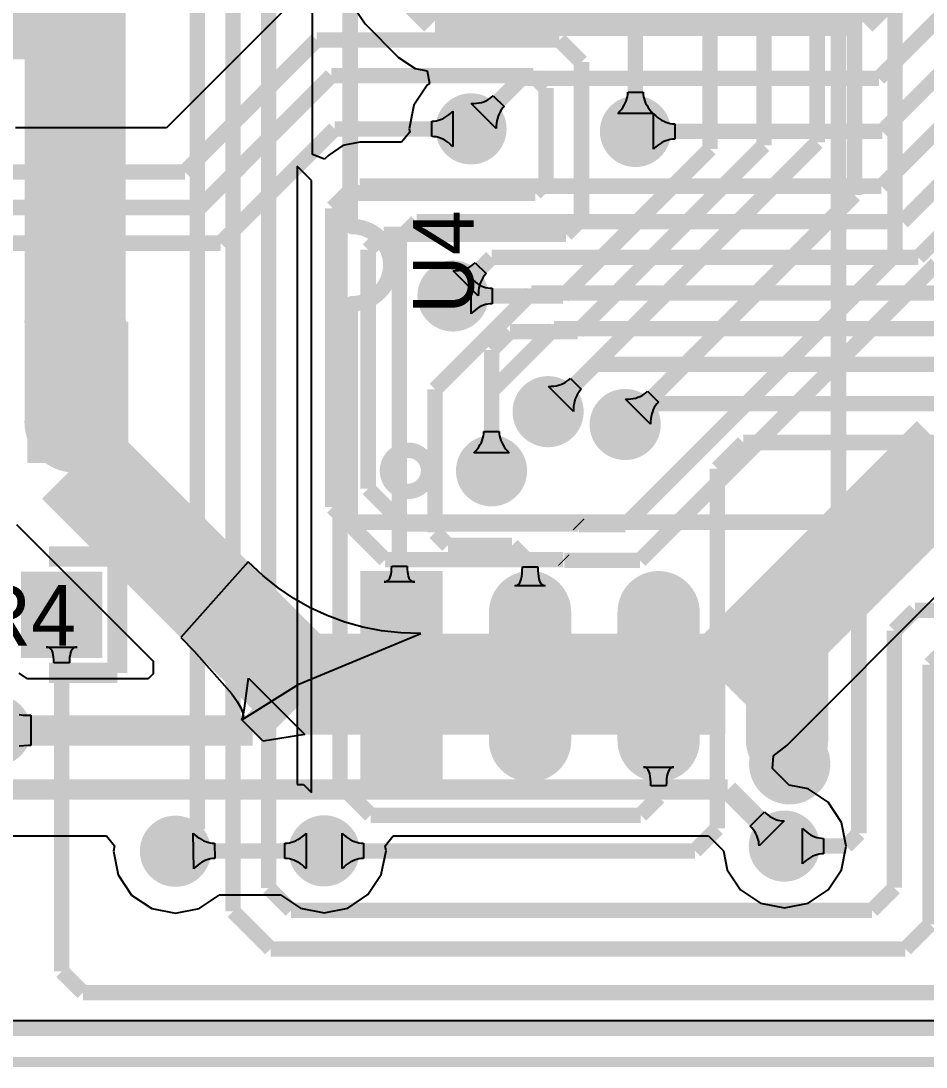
# Model space of a CAD drawing. Extents: x 40.9 to 121.6, y 83.2 to 120.
# Drawn here: x 89.66 to 98.6, y 83.77 to 94.11 of the extents above; entities that cross this region are included whole.
import ezdxf

# ---------------------------------------------------------------- set-up
doc = ezdxf.new("R2010")
doc.units = 0
for name, color, linetype in [('BOTTOMLAYER', 5, 'CONTINUOUS'), ('BOTTOMSOLDER', 6, 'CONTINUOUS'), ('KEEPOUTLAYER', 6, 'CONTINUOUS'), ('MULTILAYER', 9, 'CONTINUOUS'), ('TOPLAYER', 1, 'CONTINUOUS'), ('TOPOVERLAY', 2, 'CONTINUOUS'), ('TOPPASTE', 8, 'CONTINUOUS'), ('TOPSOLDER', 216, 'CONTINUOUS')]:
    doc.layers.add(name, color=color, linetype=linetype)

msp = doc.modelspace()

# ---------------------------------------------------------------- linework, layer by layer
at = {"layer": 'BOTTOMLAYER'}
for p, q in [((92.275071, 94.225331), (91.099287, 93.049547)), ((95.64769, 93.336811), (95.652638, 93.358551)), ((95.652638, 93.358551), (95.65561, 93.380603)), ((95.65561, 93.380603), (95.656598, 93.402968)), ((95.656598, 93.402968), (95.808602, 93.402968)), ((95.808602, 93.402968), (95.80959, 93.380603)), ((95.80959, 93.380603), (95.812562, 93.358551)), ((95.812562, 93.358551), (95.81751, 93.336811)), ((95.59324, 93.232773), (95.608089, 93.252958)), ((95.608089, 93.252958), (95.620959, 93.273456)), ((95.620959, 93.273456), (95.631848, 93.294263)), ((95.631848, 93.294263), (95.640759, 93.315381)), ((95.640759, 93.315381), (95.64769, 93.336811)), ((95.81751, 93.336811), (95.824441, 93.315381)), ((95.824441, 93.315381), (95.833352, 93.294263)), ((95.833352, 93.294263), (95.844241, 93.273456)), ((95.844241, 93.273456), (95.857111, 93.252958)), ((95.857111, 93.252958), (95.87196, 93.232773)), ((93.806419, 93.132041), (93.827536, 93.140952)), ((93.827536, 93.140952), (93.848344, 93.151841)), ((93.848344, 93.151841), (93.868842, 93.164711)), ((93.868842, 93.164711), (93.889027, 93.17956)), ((93.889027, 93.17956), (93.9089, 93.19639)), ((93.9089, 93.19639), (93.928463, 93.215201)), ((93.928463, 93.215201), (93.928463, 92.865199)), ((95.557599, 93.193337), (95.57641, 93.2129)), ((95.907601, 93.193337), (95.557599, 93.193337)), ((95.57641, 93.2129), (95.59324, 93.232773)), ((95.87196, 93.232773), (95.88879, 93.2129)), ((95.88879, 93.2129), (95.907601, 93.193337)), ((91.099287, 93.049547), (89.606509, 93.049547)), ((93.718832, 93.116202), (93.741197, 93.11719)), ((93.718832, 92.964198), (93.718832, 93.116202)), ((93.741197, 93.11719), (93.763249, 93.120162)), ((93.763249, 93.120162), (93.784989, 93.12511)), ((93.784989, 93.12511), (93.806419, 93.132041)), ((93.741197, 92.96321), (93.718832, 92.964198)), ((93.763249, 92.960238), (93.741197, 92.96321)), ((93.784989, 92.95529), (93.763249, 92.960238)), ((93.806419, 92.948359), (93.784989, 92.95529)), ((93.827536, 92.939448), (93.806419, 92.948359)), ((93.848344, 92.928559), (93.827536, 92.939448)), ((93.868842, 92.915689), (93.848344, 92.928559)), ((93.889027, 92.90084), (93.868842, 92.915689)), ((93.9089, 92.88401), (93.889027, 92.90084)), ((93.928463, 92.865199), (93.9089, 92.88401)), ((94.107737, 91.214199), (94.107737, 91.564201)), ((94.107737, 91.564201), (94.1273, 91.54539)), ((94.1273, 91.54539), (94.147173, 91.52856)), ((94.147173, 91.52856), (94.167358, 91.513711)), ((94.167358, 91.513711), (94.187856, 91.500841)), ((94.187856, 91.500841), (94.208664, 91.489952)), ((94.208664, 91.489952), (94.229781, 91.481041)), ((94.229781, 91.481041), (94.251211, 91.47411)), ((94.251211, 91.47411), (94.272951, 91.469162)), ((94.272951, 91.469162), (94.295003, 91.46619)), ((94.295003, 91.46619), (94.317368, 91.465202)), ((94.317368, 91.465202), (94.317368, 91.313198)), ((94.187856, 91.277559), (94.167358, 91.264689)), ((94.208664, 91.288448), (94.187856, 91.277559)), ((94.229781, 91.297359), (94.208664, 91.288448)), ((94.251211, 91.30429), (94.229781, 91.297359)), ((94.272951, 91.309238), (94.251211, 91.30429)), ((94.295003, 91.31221), (94.272951, 91.309238)), ((94.317368, 91.313198), (94.295003, 91.31221)), ((94.1273, 91.23301), (94.107737, 91.214199)), ((94.147173, 91.24984), (94.1273, 91.23301)), ((94.167358, 91.264689), (94.147173, 91.24984)), ((95.055527, 90.545811), (95.073221, 90.559303)), ((95.073221, 90.559303), (95.089736, 90.574416)), ((95.089736, 90.574416), (95.197216, 90.466936)), ((94.871499, 90.496187), (94.898634, 90.49672)), ((95.118987, 90.248699), (94.871499, 90.496187)), ((94.898634, 90.49672), (94.924588, 90.498872)), ((94.924588, 90.498872), (94.949361, 90.502646)), ((94.949361, 90.502646), (94.972955, 90.508038)), ((94.972955, 90.508038), (94.995368, 90.515051)), ((94.995368, 90.515051), (95.016602, 90.523685)), ((95.016602, 90.523685), (95.036655, 90.533936)), ((95.036655, 90.533936), (95.055527, 90.545811)), ((95.182103, 90.450421), (95.168611, 90.432727)), ((95.197216, 90.466936), (95.182103, 90.450421)), ((95.130838, 90.350155), (95.125446, 90.326561)), ((95.137851, 90.372568), (95.130838, 90.350155)), ((95.146485, 90.393802), (95.137851, 90.372568)), ((95.156736, 90.413855), (95.146485, 90.393802)), ((95.168611, 90.432727), (95.156736, 90.413855)), ((95.633499, 90.369187), (95.660634, 90.36972)), ((95.880987, 90.121699), (95.633499, 90.369187)), ((95.660634, 90.36972), (95.686588, 90.371872)), ((95.686588, 90.371872), (95.711361, 90.375646)), ((95.711361, 90.375646), (95.734955, 90.381038)), ((95.734955, 90.381038), (95.757368, 90.388051)), ((95.757368, 90.388051), (95.778602, 90.396685)), ((95.778602, 90.396685), (95.798655, 90.406936)), ((95.798655, 90.406936), (95.817527, 90.418811)), ((95.817527, 90.418811), (95.835221, 90.432303)), ((95.835221, 90.432303), (95.851736, 90.447416)), ((95.851736, 90.447416), (95.959216, 90.339936)), ((95.11952, 90.275834), (95.118987, 90.248699)), ((95.121672, 90.301788), (95.11952, 90.275834)), ((95.125446, 90.326561), (95.121672, 90.301788)), ((95.899851, 90.245568), (95.892838, 90.223155)), ((95.908485, 90.266802), (95.899851, 90.245568)), ((95.918736, 90.286855), (95.908485, 90.266802)), ((95.930611, 90.305727), (95.918736, 90.286855)), ((95.944103, 90.323421), (95.930611, 90.305727)), ((95.959216, 90.339936), (95.944103, 90.323421)), ((95.88152, 90.148834), (95.880987, 90.121699)), ((95.883672, 90.174788), (95.88152, 90.148834)), ((95.887446, 90.199561), (95.883672, 90.174788)), ((95.892838, 90.223155), (95.887446, 90.199561)), ((94.23321, 90.027803), (94.234198, 90.050168)), ((94.234198, 90.050168), (94.386202, 90.050168)), ((94.386202, 90.050168), (94.38719, 90.027803)), ((94.198559, 89.920656), (94.209448, 89.941463)), ((94.209448, 89.941463), (94.218359, 89.962581)), ((94.218359, 89.962581), (94.22529, 89.984011)), ((94.22529, 89.984011), (94.230238, 90.005751)), ((94.230238, 90.005751), (94.23321, 90.027803)), ((94.38719, 90.027803), (94.390162, 90.005751)), ((94.390162, 90.005751), (94.39511, 89.984011)), ((94.39511, 89.984011), (94.402041, 89.962581)), ((94.402041, 89.962581), (94.410952, 89.941463)), ((94.410952, 89.941463), (94.421841, 89.920656)), ((94.135199, 89.840537), (94.15401, 89.8601)), ((94.485201, 89.840537), (94.135199, 89.840537)), ((94.15401, 89.8601), (94.17084, 89.879973)), ((94.17084, 89.879973), (94.185689, 89.900158)), ((94.185689, 89.900158), (94.198559, 89.920656)), ((94.421841, 89.920656), (94.434711, 89.900158)), ((94.434711, 89.900158), (94.44956, 89.879973)), ((94.44956, 89.879973), (94.46639, 89.8601)), ((94.46639, 89.8601), (94.485201, 89.840537)), ((89.614573, 89.131973), (90.964888, 87.781658)), ((91.905201, 88.760907), (91.238474, 88.013421)), ((92.049549, 88.626556), (91.905201, 88.760907)), ((92.199757, 88.506348), (92.049549, 88.626556)), ((92.355825, 88.400283), (92.199757, 88.506348)), ((97.227827, 86.947573), (98.797631, 88.517377)), ((92.517747, 88.308358), (92.355825, 88.400283)), ((92.68553, 88.230578), (92.517747, 88.308358)), ((92.859169, 88.166938), (92.68553, 88.230578)), ((93.038668, 88.117439), (92.859169, 88.166938)), ((93.224022, 88.082084), (93.038668, 88.117439)), ((93.415236, 88.06087), (93.224022, 88.082084)), ((91.238474, 88.013421), (91.371788, 87.878034)), ((92.4052, 87.5538), (93.612307, 88.053799)), ((93.612307, 88.053799), (93.415236, 88.06087)), ((91.371788, 87.878034), (91.742892, 87.457178)), ((90.964888, 87.781658), (90.9644, 87.654658)), ((89.725007, 87.606396), (89.642109, 87.661788)), ((90.915388, 87.606396), (89.725007, 87.606396)), ((90.9644, 87.654658), (90.915388, 87.606396)), ((91.869034, 87.315512), (91.90864, 87.612365)), ((91.869034, 87.315512), (91.90864, 87.612365)), ((91.90864, 87.612365), (92.463765, 87.05724)), ((91.90864, 87.612365), (92.463765, 87.05724)), ((91.742892, 87.457178), (91.79513, 87.382137)), ((91.841935, 87.202665), (92.4052, 87.5538)), ((91.79513, 87.382137), (91.831155, 87.319165)), ((89.641655, 87.252851), (89.680844, 87.24885)), ((89.680844, 87.24885), (89.729833, 87.246849)), ((89.729833, 87.246849), (89.757999, 87.2466)), ((89.757999, 87.2466), (89.757999, 86.9466)), ((91.831155, 87.319165), (91.850962, 87.268263)), ((91.850962, 87.268263), (91.854556, 87.229429)), ((91.851272, 87.225723), (91.856692, 87.248294)), ((91.851272, 87.225723), (91.856692, 87.248294)), ((91.856692, 87.248294), (91.869034, 87.315512)), ((91.856692, 87.248294), (91.869034, 87.315512)), ((91.854556, 87.229429), (91.841935, 87.202665)), ((91.841935, 87.202665), (91.846354, 87.210514)), ((91.841935, 87.202665), (91.846354, 87.210514)), ((92.054065, 86.990535), (91.841935, 87.202665)), ((92.054065, 86.990535), (91.841935, 87.202665)), ((91.846354, 87.210514), (91.851272, 87.225723)), ((91.846354, 87.210514), (91.851272, 87.225723)), ((92.463765, 87.05724), (92.054065, 86.990535)), ((92.463765, 87.05724), (92.054065, 86.990535)), ((89.729833, 86.946351), (89.641655, 86.940349)), ((89.757999, 86.9466), (89.729833, 86.946351)), ((97.095488, 86.846024), (97.227827, 86.947573)), ((97.087179, 86.719296), (97.095488, 86.846024)), ((97.250336, 86.556139), (97.087179, 86.719296)), ((97.438121, 86.518788), (97.250336, 86.556139)), ((97.636587, 86.386175), (97.438121, 86.518788)), ((97.7692, 86.187709), (97.636587, 86.386175)), ((96.865216, 86.150973), (97.006639, 86.292395)), ((97.006639, 86.292395), (97.024761, 86.275332)), ((97.024761, 86.275332), (97.043187, 86.260087)), ((97.043187, 86.260087), (97.061917, 86.246663)), ((97.061917, 86.246663), (97.080949, 86.235052)), ((97.080949, 86.235052), (97.100286, 86.225263)), ((97.100286, 86.225263), (97.119925, 86.217293)), ((97.119925, 86.217293), (97.139867, 86.211138)), ((97.139867, 86.211138), (97.160113, 86.206802)), ((96.88228, 86.13285), (96.865216, 86.150973)), ((96.897525, 86.114425), (96.88228, 86.13285)), ((96.910949, 86.095695), (96.897525, 86.114425)), ((97.201512, 86.203587), (96.954025, 85.956099)), ((97.160113, 86.206802), (97.180659, 86.204285)), ((97.180659, 86.204285), (97.201512, 86.203587)), ((97.815766, 85.9536), (97.7692, 86.187709)), ((86.539415, 86.053585), (90.504142, 86.053585)), ((90.504142, 86.053585), (90.584711, 85.955411)), ((91.367036, 85.73039), (91.361997, 86.080351)), ((91.361997, 86.080351), (91.381895, 86.06174)), ((91.381895, 86.06174), (91.402057, 86.045088)), ((91.402057, 86.045088), (91.422489, 86.030397)), ((91.422489, 86.030397), (91.443188, 86.017661)), ((91.443188, 86.017661), (91.464153, 86.006887)), ((91.464153, 86.006887), (91.485387, 85.998073)), ((92.35502, 85.99824), (92.376137, 86.007148)), ((92.376137, 86.007148), (92.396945, 86.01804)), ((92.396945, 86.01804), (92.417443, 86.03091)), ((92.417443, 86.03091), (92.437628, 86.045759)), ((92.437628, 86.045759), (92.457501, 86.062589)), ((92.457501, 86.062589), (92.477064, 86.081398)), ((92.477064, 86.081398), (92.477064, 85.731401)), ((93.257606, 85.955411), (93.338175, 86.053585)), ((93.338175, 86.053585), (96.455164, 86.053585)), ((96.455164, 86.053585), (96.601473, 85.907275)), ((96.92256, 86.076663), (96.910949, 86.095695)), ((96.932349, 86.057326), (96.92256, 86.076663)), ((96.940319, 86.037687), (96.932349, 86.057326)), ((96.946474, 86.017745), (96.940319, 86.037687)), ((96.950809, 85.997499), (96.946474, 86.017745)), ((90.584711, 85.955411), (90.574246, 85.9028)), ((90.574246, 85.9028), (90.620812, 85.668691)), ((91.485387, 85.998073), (91.506886, 85.991215)), ((91.506886, 85.991215), (91.528654, 85.986318)), ((91.528654, 85.986318), (91.550688, 85.983379)), ((91.550688, 85.983379), (91.572989, 85.982399)), ((91.572989, 85.982399), (91.575285, 85.8304)), ((92.267433, 85.982399), (92.289798, 85.983389)), ((92.267433, 85.8304), (92.267433, 85.982399)), ((92.289798, 85.983389), (92.31185, 85.986361)), ((92.31185, 85.986361), (92.33359, 85.991309)), ((92.33359, 85.991309), (92.35502, 85.99824)), ((93.220789, 85.67229), (93.267355, 85.906399)), ((93.267355, 85.906399), (93.257606, 85.955411)), ((96.601473, 85.907275), (96.638824, 85.719491)), ((96.953327, 85.976953), (96.950809, 85.997499)), ((96.954025, 85.956099), (96.953327, 85.976953)), ((97.7692, 85.719491), (97.815766, 85.9536)), ((91.466721, 85.805396), (91.446073, 85.794395)), ((91.487724, 85.814398), (91.466721, 85.805396)), ((91.50908, 85.821398), (91.487724, 85.814398)), ((91.530795, 85.826399), (91.50908, 85.821398)), ((91.552862, 85.829399), (91.530795, 85.826399)), ((91.575285, 85.8304), (91.552862, 85.829399)), ((92.289798, 85.829409), (92.267433, 85.8304)), ((92.31185, 85.826437), (92.289798, 85.829409)), ((92.33359, 85.82149), (92.31185, 85.826437)), ((92.35502, 85.814558), (92.33359, 85.82149)), ((92.376137, 85.80565), (92.35502, 85.814558)), ((92.396945, 85.794759), (92.376137, 85.80565)), ((91.386264, 85.749392), (91.367036, 85.73039)), ((91.405845, 85.766392), (91.386264, 85.749392)), ((91.425781, 85.781393), (91.405845, 85.766392)), ((91.446073, 85.794395), (91.425781, 85.781393)), ((92.417443, 85.781888), (92.396945, 85.794759)), ((92.437628, 85.76704), (92.417443, 85.781888)), ((92.457501, 85.750209), (92.437628, 85.76704)), ((92.477064, 85.731401), (92.457501, 85.750209)), ((96.638824, 85.719491), (96.771437, 85.521025)), ((97.636587, 85.521025), (97.7692, 85.719491)), ((90.620812, 85.668691), (90.753425, 85.470225)), ((93.088176, 85.473824), (93.220789, 85.67229)), ((96.771437, 85.521025), (96.969903, 85.388412)), ((97.438121, 85.388412), (97.636587, 85.521025)), ((90.753425, 85.470225), (90.951891, 85.337612)), ((91.420109, 85.337612), (91.618575, 85.470225)), ((91.618575, 85.470225), (91.619796, 85.472054)), ((91.619796, 85.472054), (92.225675, 85.472054)), ((92.225675, 85.472054), (92.421492, 85.341211)), ((92.88971, 85.341211), (93.088176, 85.473824)), ((96.969903, 85.388412), (97.204012, 85.341846)), ((97.204012, 85.341846), (97.438121, 85.388412)), ((90.951891, 85.337612), (91.186, 85.291046)), ((91.186, 85.291046), (91.420109, 85.337612)), ((92.421492, 85.341211), (92.655601, 85.294645)), ((92.655601, 85.294645), (92.88971, 85.341211)), ((116.332, 84.227835), (76.2508, 84.227835))]:
    msp.add_line(p, q, dxfattribs=at)
for points, const_width in [([(97.528601, 92.905801), (97.528601, 95.679405)], 0.152001), ([(97.898798, 92.386998), (97.898798, 95.5518)], 0.152001), ([(98.298, 91.7956), (98.298, 95.4024)], 0.152001), ([(97.0026, 92.877602), (97.0026, 94.9452)], 0.152001), ([(95.7326, 93.0148), (95.7326, 94.615)], 0.152001), ([(96.4692, 92.842004), (96.4692, 94.6658)], 0.152001), ([(91.2792, 92.615202), (92.5822, 93.918202)], 0.152001), ([(92.5822, 93.918202), (94.981598, 93.918202)], 0.152001), ([(94.981598, 93.918202), (95.1992, 93.7006)], 0.152001), ([(95.1992, 92.1512), (95.1992, 93.7006)], 0.152001), ([(91.425001, 92.263201), (92.728001, 93.566201)], 0.152001), ([(92.728001, 93.566201), (94.723999, 93.566201)], 0.152001), ([(94.723999, 93.566201), (94.847199, 93.443001)], 0.152001), ([(94.847199, 92.510399), (94.847199, 93.443001)], 0.152001), ([(91.6318, 91.9112), (92.7608, 93.0402)], 0.152001), ([(92.7608, 93.0402), (94.107, 93.0402)], 0.152001), ([(94.869, 90.2462), (97.528601, 92.905801)], 0.152001), ([(95.162197, 91.037199), (97.0026, 92.877602)], 0.152001), ([(95.016396, 91.3892), (96.4692, 92.842004)], 0.152001), ([(89.426598, 92.615202), (91.2792, 92.615202)], 0.152001), ([(94.742, 92.4052), (94.847199, 92.510399)], 0.152001), ([(92.738999, 92.256399), (92.8878, 92.4052)], 0.152001), ([(92.8878, 92.4052), (94.742, 92.4052)], 0.152001), ([(95.631, 90.1192), (97.898798, 92.386998)], 0.152001), ([(89.034722, 92.263201), (91.425001, 92.263201)], 0.152001), ([(92.738999, 89.302801), (92.738999, 92.256399)], 0.152001), ([(95.0468, 91.9988), (95.1992, 92.1512)], 0.152001), ([(93.091, 91.8464), (93.2434, 91.9988)], 0.152001), ([(93.2434, 91.9988), (95.0468, 91.9988)], 0.152001), ([(88.8378, 91.9112), (91.6318, 91.9112)], 0.152001), ([(93.091, 89.4842), (93.091, 91.8464)], 0.152001), ([(95.631, 89.1286), (98.298, 91.7956)], 0.152001), ([(95.776801, 88.776599), (98.7044, 91.704198)], 0.152001), ([(90.2208, 89.7382), (90.2208, 91.1352)], 1.000001), ([(93.9292, 91.3892), (95.016396, 91.3892)], 0.152001), ([(94.3102, 90.8558), (94.491599, 91.037199)], 0.152001), ([(94.491599, 91.037199), (95.162197, 91.037199)], 0.152001), ([(94.3102, 89.662), (94.3102, 90.8558)], 0.152001), ([(96.6216, 87.5538), (98.867001, 89.799201)], 1.000001), ([(98.867001, 89.799201), (100.167399, 89.799201)], 1.000001), ([(90.2208, 89.7382), (92.4052, 87.5538)], 1.000001), ([(93.091, 89.4842), (93.439201, 89.135999)], 0.152001), ([(92.738999, 89.302801), (93.257802, 88.783998)], 0.152001), ([(93.439201, 89.135999), (95.166401, 89.135999)], 0.152001), ([(95.166401, 89.135999), (95.1738, 89.1286)], 0.152001), ([(95.1738, 89.1286), (95.631, 89.1286)], 0.152001), ([(93.257802, 88.783998), (95.0206, 88.783998)], 0.152001), ([(95.0206, 88.783998), (95.027999, 88.776599)], 0.152001), ([(95.027999, 88.776599), (95.776801, 88.776599)], 0.152001), ([(92.4052, 87.5538), (96.6216, 87.5538)], 1.000001), ([(91.948, 87.0966), (92.4052, 87.5538)], 0.299999), ([(89.408, 87.0966), (91.948, 87.0966)], 0.299999), ([(86.3092, 86.5124), (96.645212, 86.5124)], 0.2), ([(96.645212, 86.5124), (97.204012, 85.9536)], 0.2), ([(91.186, 85.906399), (92.655601, 85.906399)], 0.152001)]:
    msp.add_lwpolyline(points, dxfattribs=dict(at, const_width=const_width))
for points, const_width in [([(93.982002, 93.0402, 1), (94.231998, 93.0402, 1)], 0.249999), ([(95.607602, 93.0148, 1), (95.857598, 93.0148, 1)], 0.249999), ([(93.804202, 91.3892, 1), (94.054198, 91.3892, 1)], 0.249999), ([(89.9954, 91.1352, 1), (90.3954, 91.1352, 1)], 0.399999), ([(89.9954, 90.1446, 1), (90.3954, 90.1446, 1)], 0.399999), ([(94.744002, 90.2462, 1), (94.993998, 90.2462, 1)], 0.249999), ([(95.506002, 90.1192, 1), (95.755998, 90.1192, 1)], 0.249999), ([(94.185202, 89.662, 1), (94.435198, 89.662, 1)], 0.249999), ([(97.1066, 86.7664, 1), (97.4066, 86.7664, 1)], 0.299999), ([(91.061002, 85.9028, 1), (91.310998, 85.9028, 1)], 0.249999), ([(92.530602, 85.906399, 1), (92.780599, 85.906399, 1)], 0.249999), ([(97.079013, 85.9536, 1), (97.32901, 85.9536, 1)], 0.249999)]:
    msp.add_lwpolyline(points, format="xyb", close=True, dxfattribs=dict(at, const_width=const_width))
msp.add_solid([(86.487, 93.726), (90.0684, 93.726), (86.487, 96.055393), (90.0684, 96.055393)], dxfattribs=at)
at = {"layer": 'BOTTOMSOLDER'}
for points, const_width in [([(93.931202, 93.0402, 1), (94.282798, 93.0402, 1)], 0.351599), ([(95.556802, 93.0148, 1), (95.908398, 93.0148, 1)], 0.351599), ([(93.753402, 91.3892, 1), (94.104998, 91.3892, 1)], 0.351599), ([(89.9446, 91.1352, 1), (90.4462, 91.1352, 1)], 0.501599), ([(89.9446, 90.1446, 1), (90.4462, 90.1446, 1)], 0.501599), ([(94.693202, 90.2462, 1), (95.044798, 90.2462, 1)], 0.351599), ([(95.455202, 90.1192, 1), (95.806798, 90.1192, 1)], 0.351599), ([(94.134402, 89.662, 1), (94.485998, 89.662, 1)], 0.351599), ([(89.232202, 87.0966, 1), (89.583798, 87.0966, 1)], 0.351599), ([(97.0558, 86.7664, 1), (97.4574, 86.7664, 1)], 0.401599), ([(91.010202, 85.9028, 1), (91.361798, 85.9028, 1)], 0.351599), ([(92.479802, 85.906399, 1), (92.831399, 85.906399, 1)], 0.351599), ([(97.028213, 85.9536, 1), (97.37981, 85.9536, 1)], 0.351599)]:
    msp.add_lwpolyline(points, format="xyb", close=True, dxfattribs=dict(at, const_width=const_width))
at = {"layer": 'KEEPOUTLAYER', "const_width": 0.1}
msp.add_lwpolyline([(41.0464, 83.82), (121.412, 83.82)], dxfattribs=at)
at = {"layer": 'MULTILAYER'}
for points, const_width in [([(93.982002, 93.0402, 1), (94.231998, 93.0402, 1)], 0.249999), ([(95.607602, 93.0148, 1), (95.857598, 93.0148, 1)], 0.249999), ([(93.804202, 91.3892, 1), (94.054198, 91.3892, 1)], 0.249999), ([(89.9954, 91.1352, 1), (90.3954, 91.1352, 1)], 0.399999), ([(89.9954, 90.1446, 1), (90.3954, 90.1446, 1)], 0.399999), ([(94.744002, 90.2462, 1), (94.993998, 90.2462, 1)], 0.249999), ([(95.506002, 90.1192, 1), (95.755998, 90.1192, 1)], 0.249999), ([(94.185202, 89.662, 1), (94.435198, 89.662, 1)], 0.249999), ([(97.1066, 86.7664, 1), (97.4066, 86.7664, 1)], 0.299999), ([(91.061002, 85.9028, 1), (91.310998, 85.9028, 1)], 0.249999), ([(92.530602, 85.906399, 1), (92.780599, 85.906399, 1)], 0.249999), ([(97.079013, 85.9536, 1), (97.32901, 85.9536, 1)], 0.249999)]:
    msp.add_lwpolyline(points, format="xyb", close=True, dxfattribs=dict(at, const_width=const_width))
at = {"layer": 'TOPLAYER'}
for p, q in [((92.541943, 92.788737), (92.541943, 98.302854)), ((92.95021, 94.24211), (93.060721, 94.076721)), ((93.060721, 94.076721), (93.390921, 93.746521)), ((93.390921, 93.746521), (93.55631, 93.63601)), ((93.55631, 93.63601), (93.672838, 93.61283)), ((93.672838, 93.61283), (93.697615, 93.488271)), ((93.674425, 93.472775), (93.541812, 93.274309)), ((93.697615, 93.488271), (93.674425, 93.472775)), ((94.293527, 93.339811), (94.311221, 93.353303)), ((94.311221, 93.353303), (94.327736, 93.368416)), ((94.327736, 93.368416), (94.435216, 93.260936)), ((93.541812, 93.274309), (93.495246, 93.0402)), ((94.109499, 93.290187), (94.136634, 93.29072)), ((94.356987, 93.042699), (94.109499, 93.290187)), ((94.136634, 93.29072), (94.162588, 93.292872)), ((94.162588, 93.292872), (94.187361, 93.296646)), ((94.187361, 93.296646), (94.210955, 93.302038)), ((94.210955, 93.302038), (94.233368, 93.309051)), ((94.233368, 93.309051), (94.254602, 93.317685)), ((94.254602, 93.317685), (94.274655, 93.327936)), ((94.274655, 93.327936), (94.293527, 93.339811)), ((94.420103, 93.244421), (94.406611, 93.226727)), ((94.435216, 93.260936), (94.420103, 93.244421)), ((94.368838, 93.144155), (94.363446, 93.120561)), ((94.375851, 93.166568), (94.368838, 93.144155)), ((94.384485, 93.187802), (94.375851, 93.166568)), ((94.394736, 93.207855), (94.384485, 93.187802)), ((94.406611, 93.226727), (94.394736, 93.207855)), ((95.911137, 92.839799), (95.911137, 93.189801)), ((95.911137, 93.189801), (95.9307, 93.17099)), ((95.9307, 93.17099), (95.950573, 93.15416)), ((95.950573, 93.15416), (95.970758, 93.139311)), ((95.970758, 93.139311), (95.991256, 93.126441)), ((93.495246, 93.0402), (93.501865, 93.006916)), ((94.35752, 93.069834), (94.356987, 93.042699)), ((94.359672, 93.095788), (94.35752, 93.069834)), ((94.363446, 93.120561), (94.359672, 93.095788)), ((95.991256, 93.126441), (96.012063, 93.115552)), ((96.012063, 93.115552), (96.033181, 93.106641)), ((96.033181, 93.106641), (96.054611, 93.09971)), ((96.054611, 93.09971), (96.076351, 93.094762)), ((96.076351, 93.094762), (96.098403, 93.09179)), ((96.098403, 93.09179), (96.120768, 93.090802)), ((96.120768, 93.090802), (96.120768, 92.938798)), ((93.501865, 93.006916), (93.421297, 92.908742)), ((96.054611, 92.92989), (96.033181, 92.922959)), ((96.076351, 92.934838), (96.054611, 92.92989)), ((96.098403, 92.93781), (96.076351, 92.934838)), ((96.120768, 92.938798), (96.098403, 92.93781)), ((92.84158, 92.875679), (92.700668, 92.781526)), ((93.007797, 92.908742), (92.84158, 92.875679)), ((93.421297, 92.908742), (93.007797, 92.908742)), ((95.9307, 92.85861), (95.911137, 92.839799)), ((95.950573, 92.87544), (95.9307, 92.85861)), ((95.970758, 92.890289), (95.950573, 92.87544)), ((95.991256, 92.903159), (95.970758, 92.890289)), ((96.012063, 92.914048), (95.991256, 92.903159)), ((96.033181, 92.922959), (96.012063, 92.914048)), ((92.659276, 92.740135), (92.541943, 92.788737)), ((92.700668, 92.781526), (92.659276, 92.740135)), ((92.389005, 92.673381), (92.389005, 86.5632)), ((92.5322, 92.530186), (92.389005, 92.673381)), ((92.5322, 86.482149), (92.5322, 92.530186)), ((94.115727, 91.688811), (94.133421, 91.702303)), ((94.133421, 91.702303), (94.149936, 91.717416)), ((94.149936, 91.717416), (94.257416, 91.609936)), ((93.931699, 91.639187), (93.958834, 91.63972)), ((94.179187, 91.391699), (93.931699, 91.639187)), ((93.958834, 91.63972), (93.984788, 91.641872)), ((93.984788, 91.641872), (94.009561, 91.645646)), ((94.009561, 91.645646), (94.033155, 91.651038)), ((94.033155, 91.651038), (94.055568, 91.658051)), ((94.055568, 91.658051), (94.076802, 91.666685)), ((94.076802, 91.666685), (94.096855, 91.676936)), ((94.096855, 91.676936), (94.115727, 91.688811)), ((94.242303, 91.593421), (94.228811, 91.575727)), ((94.257416, 91.609936), (94.242303, 91.593421)), ((94.191038, 91.493155), (94.185646, 91.469561)), ((94.198051, 91.515568), (94.191038, 91.493155)), ((94.206685, 91.536802), (94.198051, 91.515568)), ((94.216936, 91.556855), (94.206685, 91.536802)), ((94.228811, 91.575727), (94.216936, 91.556855)), ((94.17972, 91.418834), (94.179187, 91.391699)), ((94.181872, 91.444788), (94.17972, 91.418834)), ((94.185646, 91.469561), (94.181872, 91.444788)), ((95.055527, 90.545811), (95.073221, 90.559303)), ((95.073221, 90.559303), (95.089736, 90.574416)), ((95.089736, 90.574416), (95.197216, 90.466936)), ((94.871499, 90.496187), (94.898634, 90.49672)), ((95.118987, 90.248699), (94.871499, 90.496187)), ((94.898634, 90.49672), (94.924588, 90.498872)), ((94.924588, 90.498872), (94.949361, 90.502646)), ((94.949361, 90.502646), (94.972955, 90.508038)), ((94.972955, 90.508038), (94.995368, 90.515051)), ((94.995368, 90.515051), (95.016602, 90.523685)), ((95.016602, 90.523685), (95.036655, 90.533936)), ((95.036655, 90.533936), (95.055527, 90.545811)), ((95.182103, 90.450421), (95.168611, 90.432727)), ((95.197216, 90.466936), (95.182103, 90.450421)), ((95.130838, 90.350155), (95.125446, 90.326561)), ((95.137851, 90.372568), (95.130838, 90.350155)), ((95.146485, 90.393802), (95.137851, 90.372568)), ((95.156736, 90.413855), (95.146485, 90.393802)), ((95.168611, 90.432727), (95.156736, 90.413855)), ((95.11952, 90.275834), (95.118987, 90.248699)), ((95.121672, 90.301788), (95.11952, 90.275834)), ((95.125446, 90.326561), (95.121672, 90.301788)), ((94.23321, 90.027803), (94.234198, 90.050168)), ((94.234198, 90.050168), (94.386202, 90.050168)), ((94.386202, 90.050168), (94.38719, 90.027803)), ((94.198559, 89.920656), (94.209448, 89.941463)), ((94.209448, 89.941463), (94.218359, 89.962581)), ((94.218359, 89.962581), (94.22529, 89.984011)), ((94.22529, 89.984011), (94.230238, 90.005751)), ((94.230238, 90.005751), (94.23321, 90.027803)), ((94.38719, 90.027803), (94.390162, 90.005751)), ((94.390162, 90.005751), (94.39511, 89.984011)), ((94.39511, 89.984011), (94.402041, 89.962581)), ((94.402041, 89.962581), (94.410952, 89.941463)), ((94.410952, 89.941463), (94.421841, 89.920656)), ((94.135199, 89.840537), (94.15401, 89.8601)), ((94.485201, 89.840537), (94.135199, 89.840537)), ((94.15401, 89.8601), (94.17084, 89.879973)), ((94.17084, 89.879973), (94.185689, 89.900158)), ((94.185689, 89.900158), (94.198559, 89.920656)), ((94.421841, 89.920656), (94.434711, 89.900158)), ((94.434711, 89.900158), (94.44956, 89.879973)), ((94.44956, 89.879973), (94.46639, 89.8601)), ((94.46639, 89.8601), (94.485201, 89.840537)), ((93.322638, 88.689294), (93.3234, 88.718753)), ((93.3234, 88.718753), (93.475399, 88.718753)), ((93.475399, 88.718753), (93.476161, 88.689294)), ((94.614449, 88.676107), (94.615198, 88.711352)), ((94.615198, 88.711352), (94.767202, 88.711352)), ((94.767202, 88.711352), (94.767944, 88.676147)), ((93.286158, 88.577659), (93.296039, 88.588512)), ((93.296039, 88.588512), (93.304398, 88.602467)), ((93.304398, 88.602467), (93.311238, 88.61952)), ((93.311238, 88.61952), (93.31656, 88.639678)), ((93.31656, 88.639678), (93.320359, 88.662937)), ((93.320359, 88.662937), (93.322638, 88.689294)), ((93.476161, 88.689294), (93.478439, 88.662937)), ((93.478439, 88.662937), (93.482239, 88.639678)), ((93.482239, 88.639678), (93.48756, 88.61952)), ((93.48756, 88.61952), (93.4944, 88.602467)), ((93.4944, 88.602467), (93.502759, 88.588512)), ((93.502759, 88.588512), (93.51264, 88.577659)), ((94.596448, 88.572208), (94.603197, 88.592622)), ((94.603197, 88.592622), (94.608449, 88.616742)), ((94.608449, 88.616742), (94.612198, 88.64457)), ((94.612198, 88.64457), (94.614449, 88.676107)), ((94.767944, 88.676147), (94.77389, 88.616864)), ((94.77389, 88.616864), (94.779092, 88.592782)), ((94.779092, 88.592782), (94.785782, 88.572409)), ((93.247398, 88.563704), (93.261838, 88.565253)), ((93.5514, 88.563704), (93.247398, 88.563704)), ((93.261838, 88.565253), (93.274759, 88.569907)), ((93.274759, 88.569907), (93.286158, 88.577659)), ((93.51264, 88.577659), (93.52404, 88.569907)), ((93.52404, 88.569907), (93.53696, 88.565253)), ((93.53696, 88.565253), (93.5514, 88.563704)), ((94.540189, 88.525761), (94.554441, 88.527636)), ((94.841522, 88.52616), (94.540189, 88.525761)), ((94.554441, 88.527636), (94.567192, 88.533216)), ((94.567192, 88.533216), (94.578444, 88.542508)), ((94.578444, 88.542508), (94.588195, 88.555505)), ((94.588195, 88.555505), (94.596448, 88.572208)), ((94.785782, 88.572409), (94.793956, 88.555744)), ((94.793956, 88.555744), (94.803618, 88.542787)), ((94.803618, 88.542787), (94.814766, 88.533536)), ((94.814766, 88.533536), (94.8274, 88.527994)), ((94.8274, 88.527994), (94.841522, 88.52616)), ((89.924037, 87.919146), (89.909597, 87.920695)), ((89.909597, 87.920695), (90.213599, 87.920695)), ((89.936958, 87.914493), (89.924037, 87.919146)), ((89.948357, 87.906741), (89.936958, 87.914493)), ((89.958238, 87.895887), (89.948357, 87.906741)), ((89.966597, 87.881932), (89.958238, 87.895887)), ((89.973437, 87.864879), (89.966597, 87.881932)), ((89.978758, 87.844721), (89.973437, 87.864879)), ((90.149759, 87.864879), (90.144437, 87.844721)), ((90.156599, 87.881932), (90.149759, 87.864879)), ((90.164958, 87.895887), (90.156599, 87.881932)), ((90.174839, 87.906741), (90.164958, 87.895887)), ((90.186238, 87.914493), (90.174839, 87.906741)), ((90.199159, 87.919146), (90.186238, 87.914493)), ((90.213599, 87.920695), (90.199159, 87.919146)), ((89.982558, 87.821463), (89.978758, 87.844721)), ((89.984837, 87.795105), (89.982558, 87.821463)), ((89.985596, 87.765646), (89.984837, 87.795105)), ((90.1376, 87.765646), (89.985596, 87.765646)), ((90.138359, 87.795105), (90.1376, 87.765646)), ((90.140638, 87.821463), (90.138359, 87.795105)), ((90.144437, 87.844721), (90.140638, 87.821463)), ((95.810878, 86.73384), (96.112211, 86.734239)), ((95.825, 86.732006), (95.810878, 86.73384)), ((95.837634, 86.726464), (95.825, 86.732006)), ((96.097959, 86.732364), (96.085208, 86.726784)), ((96.112211, 86.734239), (96.097959, 86.732364)), ((95.848782, 86.717213), (95.837634, 86.726464)), ((95.858444, 86.704256), (95.848782, 86.717213)), ((95.866618, 86.687591), (95.858444, 86.704256)), ((95.873308, 86.667218), (95.866618, 86.687591)), ((95.87851, 86.643136), (95.873308, 86.667218)), ((95.884456, 86.583853), (95.87851, 86.643136)), ((96.043951, 86.643258), (96.040202, 86.61543)), ((96.049203, 86.667378), (96.043951, 86.643258)), ((96.055952, 86.687792), (96.049203, 86.667378)), ((96.064205, 86.704495), (96.055952, 86.687792)), ((96.073956, 86.717492), (96.064205, 86.704495)), ((96.085208, 86.726784), (96.073956, 86.717492)), ((92.389005, 86.5632), (92.451149, 86.5632)), ((92.451149, 86.5632), (92.5322, 86.482149)), ((95.885198, 86.548648), (95.884456, 86.583853)), ((96.037202, 86.548648), (95.885198, 86.548648)), ((96.037951, 86.583893), (96.037202, 86.548648)), ((96.040202, 86.61543), (96.037951, 86.583893)), ((97.382548, 85.778599), (97.382548, 86.128601)), ((97.382548, 86.128601), (97.402112, 86.10979)), ((97.402112, 86.10979), (97.421984, 86.09296)), ((92.834137, 85.731401), (92.834137, 86.081398)), ((92.834137, 86.081398), (92.8537, 86.062589)), ((92.8537, 86.062589), (92.873573, 86.045759)), ((92.873573, 86.045759), (92.893759, 86.03091)), ((92.893759, 86.03091), (92.914257, 86.01804)), ((92.914257, 86.01804), (92.935064, 86.007148)), ((92.935064, 86.007148), (92.956182, 85.99824)), ((97.421984, 86.09296), (97.44217, 86.078111)), ((97.44217, 86.078111), (97.462668, 86.065241)), ((97.462668, 86.065241), (97.483475, 86.054352)), ((97.483475, 86.054352), (97.504593, 86.045441)), ((97.504593, 86.045441), (97.526023, 86.03851)), ((97.526023, 86.03851), (97.547763, 86.033562)), ((97.547763, 86.033562), (97.569815, 86.03059)), ((97.569815, 86.03059), (97.59218, 86.029602)), ((97.59218, 86.029602), (97.59218, 85.877598)), ((92.956182, 85.99824), (92.977612, 85.991309)), ((92.977612, 85.991309), (92.999352, 85.986361)), ((92.999352, 85.986361), (93.021404, 85.983389)), ((93.021404, 85.983389), (93.043769, 85.982399)), ((93.043769, 85.982399), (93.043769, 85.8304)), ((92.935064, 85.80565), (92.914257, 85.794759)), ((92.956182, 85.814558), (92.935064, 85.80565)), ((92.977612, 85.82149), (92.956182, 85.814558)), ((92.999352, 85.826437), (92.977612, 85.82149)), ((93.021404, 85.829409), (92.999352, 85.826437)), ((93.043769, 85.8304), (93.021404, 85.829409)), ((97.402112, 85.79741), (97.382548, 85.778599)), ((97.421984, 85.81424), (97.402112, 85.79741)), ((97.44217, 85.829089), (97.421984, 85.81424)), ((97.462668, 85.841959), (97.44217, 85.829089)), ((97.483475, 85.852848), (97.462668, 85.841959)), ((97.504593, 85.861759), (97.483475, 85.852848)), ((97.526023, 85.86869), (97.504593, 85.861759)), ((97.547763, 85.873638), (97.526023, 85.86869)), ((97.569815, 85.87661), (97.547763, 85.873638)), ((97.59218, 85.877598), (97.569815, 85.87661)), ((92.8537, 85.750209), (92.834137, 85.731401)), ((92.873573, 85.76704), (92.8537, 85.750209)), ((92.893759, 85.781888), (92.873573, 85.76704)), ((92.914257, 85.794759), (92.893759, 85.781888))]:
    msp.add_line(p, q, dxfattribs=at)
for points, const_width in [([(91.403597, 86.120397), (91.403597, 99.487601)], 0.152001), ([(91.755598, 85.307802), (91.755598, 99.019998)], 0.152001), ([(92.107598, 85.540002), (92.107598, 98.559198)], 0.152001), ([(90.1954, 90.1446), (90.1954, 97.6122)], 1.000001), ([(97.9678, 94.107), (98.447598, 94.586798)], 0.299999), ([(93.4212, 94.4372), (93.7514, 94.107)], 0.299999), ([(93.7514, 94.107), (97.9678, 94.107)], 0.299999), ([(98.138201, 93.540801), (98.7582, 94.1608)], 0.152001), ([(98.171, 93.0148), (98.917001, 93.760801)], 0.152001), ([(94.107, 93.0402), (94.607601, 93.540801)], 0.152001), ([(94.607601, 93.540801), (98.138201, 93.540801)], 0.152001), ([(98.163997, 92.474397), (99.050399, 93.360799)], 0.152001), ([(95.7326, 93.0148), (98.171, 93.0148)], 0.152001), ([(98.370796, 92.122396), (99.2092, 92.9608)], 0.152001), ([(98.526796, 91.770396), (99.3172, 92.5608)], 0.152001), ([(92.8116, 92.2782), (93.007797, 92.474397)], 0.152001), ([(93.007797, 92.474397), (98.163997, 92.474397)], 0.152001), ([(92.8116, 86.5632), (92.8116, 92.2782)], 0.152001), ([(93.399399, 91.951599), (93.570196, 92.122396)], 0.152001), ([(93.570196, 92.122396), (98.370796, 92.122396)], 0.152001), ([(93.399399, 87.728001), (93.399399, 91.951599)], 0.152001), ([(93.9292, 91.3892), (94.310396, 91.770396)], 0.152001), ([(94.310396, 91.770396), (98.526796, 91.770396)], 0.152001), ([(93.7514, 90.467523), (94.702272, 91.418395)], 0.152001), ([(94.702272, 91.418395), (98.682795, 91.418395)], 0.152001), ([(94.3102, 90.4494), (94.927194, 91.066394)], 0.152001), ([(94.927194, 91.066394), (98.889594, 91.066394)], 0.152001), ([(94.869, 90.2462), (95.337193, 90.714393)], 0.152001), ([(95.337193, 90.714393), (99.096393, 90.714393)], 0.152001), ([(93.7514, 89.0524), (93.7514, 90.467523)], 0.152001), ([(94.3102, 89.662), (94.3102, 90.4494)], 0.152001), ([(95.631, 90.1192), (95.837799, 90.325999)], 0.152001), ([(95.837799, 90.325999), (99.2886, 90.325999)], 0.152001), ([(96.542001, 89.684001), (96.7994, 89.9414)], 0.152001), ([(96.7994, 89.9414), (99.5172, 89.9414)], 0.152001), ([(96.542001, 86.128001), (96.542001, 89.684001)], 0.152001), ([(97.939992, 89.100792), (98.214401, 89.375201)], 0.152001), ([(98.214401, 89.375201), (99.633476, 89.375201)], 0.152001), ([(93.7514, 89.0524), (93.8784, 88.9254)], 0.152001), ([(97.939992, 86.078192), (97.939992, 89.100792)], 0.152001), ([(93.8784, 88.9254), (94.5134, 88.9254)], 0.152001), ([(94.5134, 88.9254), (94.6912, 88.7476)], 0.152001), ([(94.6912, 87.63), (94.6912, 88.7476)], 0.152001), ([(94.6912, 88.265), (94.6912, 86.995)], 0.6096), ([(95.9612, 88.265), (95.9612, 86.995)], 0.6096), ([(97.2312, 88.265), (97.2312, 86.995)], 0.6096), ([(90.061598, 84.715802), (90.061598, 88.2396)], 0.152001), ([(98.291993, 88.081193), (98.494002, 88.283202)], 0.152001), ([(98.494002, 88.283202), (101.536998, 88.283202)], 0.152001), ([(98.291993, 85.541193), (98.291993, 88.081193)], 0.152001), ([(98.643994, 87.747394), (98.827801, 87.931201)], 0.152001), ([(97.2312, 86.741), (97.2312, 87.63)], 0.499999), ([(94.5642, 87.2744), (94.5642, 87.762926)], 0.152001), ([(98.643994, 85.181994), (98.643994, 87.747394)], 0.152001), ([(95.9612, 86.4362), (95.9612, 87.63)], 0.152001), ([(92.8116, 86.5632), (93.1164, 86.2584)], 0.152001), ([(95.7834, 86.2584), (95.9612, 86.4362)], 0.152001), ([(93.1164, 86.2584), (95.7834, 86.2584)], 0.152001), ([(91.186, 85.9028), (91.403597, 86.120397)], 0.152001), ([(96.320399, 85.906399), (96.542001, 86.128001)], 0.152001), ([(97.8154, 85.9536), (97.939992, 86.078192)], 0.152001), ([(97.204012, 85.9536), (97.8154, 85.9536)], 0.152001), ([(92.655601, 85.906399), (96.320399, 85.906399)], 0.152001), ([(92.107598, 85.540002), (92.329, 85.3186)], 0.152001), ([(98.0694, 85.3186), (98.291993, 85.541193)], 0.152001), ([(91.755598, 85.307802), (92.1258, 84.9376)], 0.152001), ([(92.329, 85.3186), (98.0694, 85.3186)], 0.152001), ([(98.3996, 84.9376), (98.643994, 85.181994)], 0.152001), ([(92.1258, 84.9376), (98.3996, 84.9376)], 0.152001), ([(90.061598, 84.715802), (90.2716, 84.5058)], 0.152001), ([(90.2716, 84.5058), (98.8314, 84.5058)], 0.152001), ([(88.312201, 84.153799), (99.139799, 84.153799)], 0.152001)]:
    msp.add_lwpolyline(points, dxfattribs=dict(at, const_width=const_width))
for points, const_width in [([(93.982002, 93.0402, 1), (94.231998, 93.0402, 1)], 0.249999), ([(95.607602, 93.0148, 1), (95.857598, 93.0148, 1)], 0.249999), ([(93.804202, 91.3892, 1), (94.054198, 91.3892, 1)], 0.249999), ([(89.9954, 91.1352, 1), (90.3954, 91.1352, 1)], 0.399999), ([(89.9954, 90.1446, 1), (90.3954, 90.1446, 1)], 0.399999), ([(94.744002, 90.2462, 1), (94.993998, 90.2462, 1)], 0.249999), ([(95.506002, 90.1192, 1), (95.755998, 90.1192, 1)], 0.249999), ([(94.185202, 89.662, 1), (94.435198, 89.662, 1)], 0.249999), ([(94.5388, 88.265, 1), (94.8436, 88.265, 1)], 0.3048), ([(95.8088, 88.265, 1), (96.1136, 88.265, 1)], 0.3048), ([(97.0788, 88.265, 1), (97.3836, 88.265, 1)], 0.3048), ([(94.5388, 86.995, 1), (94.8436, 86.995, 1)], 0.3048), ([(95.8088, 86.995, 1), (96.1136, 86.995, 1)], 0.3048), ([(97.0788, 86.995, 1), (97.3836, 86.995, 1)], 0.3048), ([(97.1066, 86.7664, 1), (97.4066, 86.7664, 1)], 0.299999), ([(91.061002, 85.9028, 1), (91.310998, 85.9028, 1)], 0.249999), ([(92.530602, 85.906399, 1), (92.780599, 85.906399, 1)], 0.249999), ([(97.079013, 85.9536, 1), (97.32901, 85.9536, 1)], 0.249999)]:
    msp.add_lwpolyline(points, format="xyb", close=True, dxfattribs=dict(at, const_width=const_width))
for points in [[(90.361597, 88.564601), (89.761598, 88.564601), (90.361597, 87.914599), (89.761598, 87.914599)], [(93.726, 86.6902), (93.726, 88.5698), (93.1164, 86.6902), (93.1164, 88.5698)]]:
    msp.add_solid(points, dxfattribs=at)
at = {"layer": 'TOPOVERLAY'}
for points, const_width in [([(92.9132, 92.075), (92.9132, 94.234)], 0.1524), ([(97.7392, 89.154), (97.7392, 94.234)], 0.1524), ([(92.9132, 92.075), (92.93275, 92.075)], 0.1524), ([(92.9132, 91.313), (92.93275, 91.313)], 0.1524), ([(92.9132, 89.154), (92.9132, 91.313)], 0.1524), ([(92.9132, 89.154), (97.7392, 89.154)], 0.1524), ([(89.936599, 88.814603), (90.611599, 88.814603)], 0.2), ([(90.611599, 87.664602), (90.611599, 88.814603)], 0.2), ([(89.936599, 87.664602), (90.611599, 87.664602)], 0.2)]:
    msp.add_lwpolyline(points, dxfattribs=dict(at, const_width=const_width))
at = {"layer": 'TOPOVERLAY', "const_width": 0.1524}
msp.add_lwpolyline([(92.932753, 92.075, -1), (92.932753, 91.313)], format="xyb", dxfattribs=at)
at = {"layer": 'TOPOVERLAY'}
for points, const_width in [([(92.894653, 92.075, 1), (92.970853, 92.075, 1)], 0.0762), ([(92.894653, 91.313, 1), (92.970853, 91.313, 1)], 0.0762), ([(93.6879, 89.662, 1), (93.2815, 89.662, 1)], 0.1524), ([(93.2434, 89.662, 1), (93.3196, 89.662, 1)], 0.0762), ([(93.6498, 89.662, 1), (93.726, 89.662, 1)], 0.0762)]:
    msp.add_lwpolyline(points, format="xyb", close=True, dxfattribs=dict(at, const_width=const_width))
at = {"layer": 'TOPPASTE', "const_width": 0.6096}
for points in [[(94.6912, 88.265), (94.6912, 86.995)], [(95.9612, 88.265), (95.9612, 86.995)], [(97.2312, 88.265), (97.2312, 86.995)]]:
    msp.add_lwpolyline(points, dxfattribs=at)
at = {"layer": 'TOPPASTE', "const_width": 0.3048}
for points in [[(94.5388, 88.265, 1), (94.8436, 88.265, 1)], [(95.8088, 88.265, 1), (96.1136, 88.265, 1)], [(97.0788, 88.265, 1), (97.3836, 88.265, 1)], [(94.5388, 86.995, 1), (94.8436, 86.995, 1)], [(95.8088, 86.995, 1), (96.1136, 86.995, 1)], [(97.0788, 86.995, 1), (97.3836, 86.995, 1)]]:
    msp.add_lwpolyline(points, format="xyb", close=True, dxfattribs=at)
at = {"layer": 'TOPPASTE'}
for points in [[(90.361597, 88.564601), (89.761598, 88.564601), (90.361597, 87.914599), (89.761598, 87.914599)], [(93.726, 86.6902), (93.726, 88.5698), (93.1164, 86.6902), (93.1164, 88.5698)]]:
    msp.add_solid(points, dxfattribs=at)
at = {"layer": 'TOPSOLDER'}
for points, const_width in [([(93.931202, 93.0402, 1), (94.282798, 93.0402, 1)], 0.351599), ([(95.556802, 93.0148, 1), (95.908398, 93.0148, 1)], 0.351599), ([(93.753402, 91.3892, 1), (94.104998, 91.3892, 1)], 0.351599), ([(89.9446, 91.1352, 1), (90.4462, 91.1352, 1)], 0.501599), ([(89.9446, 90.1446, 1), (90.4462, 90.1446, 1)], 0.501599), ([(94.693202, 90.2462, 1), (95.044798, 90.2462, 1)], 0.351599), ([(95.455202, 90.1192, 1), (95.806798, 90.1192, 1)], 0.351599), ([(94.134402, 89.662, 1), (94.485998, 89.662, 1)], 0.351599), ([(94.488, 88.265, 1), (94.8944, 88.265, 1)], 0.4064), ([(95.758, 88.265, 1), (96.1644, 88.265, 1)], 0.4064), ([(97.028, 88.265, 1), (97.4344, 88.265, 1)], 0.4064), ([(89.232202, 87.0966, 1), (89.583798, 87.0966, 1)], 0.351599), ([(94.488, 86.995, 1), (94.8944, 86.995, 1)], 0.4064), ([(95.758, 86.995, 1), (96.1644, 86.995, 1)], 0.4064), ([(97.028, 86.995, 1), (97.4344, 86.995, 1)], 0.4064), ([(97.0558, 86.7664, 1), (97.4574, 86.7664, 1)], 0.401599), ([(91.010202, 85.9028, 1), (91.361798, 85.9028, 1)], 0.351599), ([(92.479802, 85.906399, 1), (92.831399, 85.906399, 1)], 0.351599), ([(97.028213, 85.9536, 1), (97.37981, 85.9536, 1)], 0.351599)]:
    msp.add_lwpolyline(points, format="xyb", close=True, dxfattribs=dict(at, const_width=const_width))
at = {"layer": 'TOPSOLDER', "const_width": 0.8128}
for points in [[(94.6912, 88.265), (94.6912, 86.995)], [(95.9612, 88.265), (95.9612, 86.995)], [(97.2312, 88.265), (97.2312, 86.995)]]:
    msp.add_lwpolyline(points, dxfattribs=at)
at = {"layer": 'TOPSOLDER'}
for points in [[(90.463197, 88.666201), (89.659998, 88.666201), (90.463197, 87.812999), (89.659998, 87.812999)], [(93.8276, 86.5886), (93.8276, 88.6714), (93.0148, 86.5886), (93.0148, 88.6714)]]:
    msp.add_solid(points, dxfattribs=at)

# ---------------------------------------------------------------- texts
at = {"layer": 'TOPOVERLAY'}
msp.add_text('U4', height=0.599999, rotation=90, dxfattribs=at).set_placement((94.1324, 91.2114))
msp.add_text('R4', height=0.599999, dxfattribs=at).set_placement((89.1794, 87.9348))

doc.saveas('drawing.dxf')
